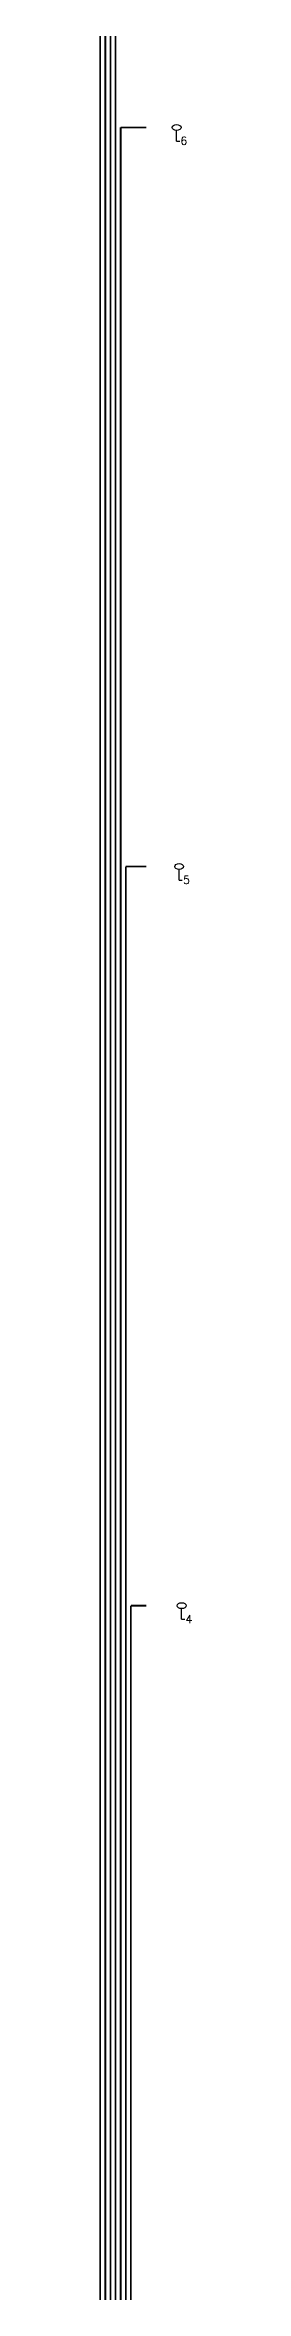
# Model space of a CAD drawing. Header units: inches. Extents: x -233 to 23, y -182 to 484.
# Drawn here: x -0.8 to 2.4, y 50.6 to 126.6 of the extents above; entities that cross this region are included whole.
import ezdxf

# ---------------------------------------------------------------- set-up
doc = ezdxf.new("R2010")
doc.units = ezdxf.units.IN
doc.header["$MEASUREMENT"] = 0
doc.linetypes.add('DASHED', pattern=[0.75, 0.5, -0.25])
doc.linetypes.add('HIDDEN', pattern=[0.375, 0.25, -0.125])
doc.layers.add('_WS_MSTP', color=160, linetype='HIDDEN')
doc.styles.add('WS8th', font='complex.shx', dxfattribs={"height": 0.1875})

msp = doc.modelspace()

# ---------------------------------------------------------------- linework, layer by layer
at = {"layer": '_WS_MSTP', "color": 7, "linetype": 'Continuous'}
for p, q in [((1.85143, 123.32915), (1.85143, 123.69028)), ((1.85143, 123.32915), (1.96121, 123.32915)), ((1.93823, 98.32915), (1.93823, 98.69028)), ((1.93823, 98.32915), (2.04801, 98.32915)), ((2.02503, 73.32915), (2.02503, 73.69028)), ((2.02503, 73.32915), (2.13481, 73.32915))]:
    msp.add_line(p, q, dxfattribs=at)
at = {"layer": '_WS_MSTP', "color": 7, "linetype": 'DASHED', "const_width": 0.06}
for points in [[(-0.73896, 123.79006), (-0.73896, 148.79006)], [(-0.56536, 123.79006), (-0.56536, 148.79006)], [(-0.39176, 123.79006), (-0.39176, 148.79006)], [(-0.21816, 123.79006), (-0.21816, 148.79006)], [(-0.73896, 98.79006), (-0.73896, 123.79006)], [(-0.56536, 98.79006), (-0.56536, 123.79006)], [(-0.39176, 98.79006), (-0.39176, 123.79006)], [(-0.21816, 98.79006), (-0.21816, 123.79006)], [(-0.04456, 98.79006), (-0.04456, 123.79006)], [(-0.04456, 123.79006), (0.82344, 123.79006)], [(-0.73896, 73.79006), (-0.73896, 98.79006)], [(-0.56536, 73.79006), (-0.56536, 98.79006)], [(-0.39176, 73.79006), (-0.39176, 98.79006)], [(-0.21816, 73.79006), (-0.21816, 98.79006)], [(-0.04456, 73.79006), (-0.04456, 98.79006)], [(0.12904, 73.79006), (0.12904, 98.79006)], [(0.12904, 98.79006), (0.82344, 98.79006)], [(-0.73896, 48.79006), (-0.73896, 73.79006)], [(-0.56536, 48.79006), (-0.56536, 73.79006)], [(-0.39176, 48.79006), (-0.39176, 73.79006)], [(-0.21816, 48.79006), (-0.21816, 73.79006)], [(-0.04456, 48.79006), (-0.04456, 73.79006)], [(0.12904, 48.79006), (0.12904, 73.79006)], [(0.30264, 48.79006), (0.30264, 73.79006)], [(0.30264, 73.79006), (0.82344, 73.79006)]]:
    msp.add_lwpolyline(points, dxfattribs=at)
at = {"layer": '_WS_MSTP', "color": 7, "linetype": 'Continuous'}
for centre in [(1.85309, 123.79006), (1.93989, 98.79006), (2.02669, 73.79006)]:
    msp.add_ellipse(centre, major_axis=(0.15129, 0), ratio=0.65960456, dxfattribs=at)

# ---------------------------------------------------------------- texts
at = {"layer": '_WS_MSTP', "color": 7, "linetype": 'Continuous', "char_height": 0.27067, "attachment_point": 1, "style": 'WS8th'}
for s, insert in [('6', (1.98387, 123.47445)), ('5', (2.07067, 98.47445)), ('4', (2.15747, 73.47445))]:
    msp.add_mtext_dynamic_manual_height_columns(s, width=100.2027733, gutter_width=0.9375, heights=[0], dxfattribs=dict(at, insert=insert))

doc.saveas('drawing.dxf')
